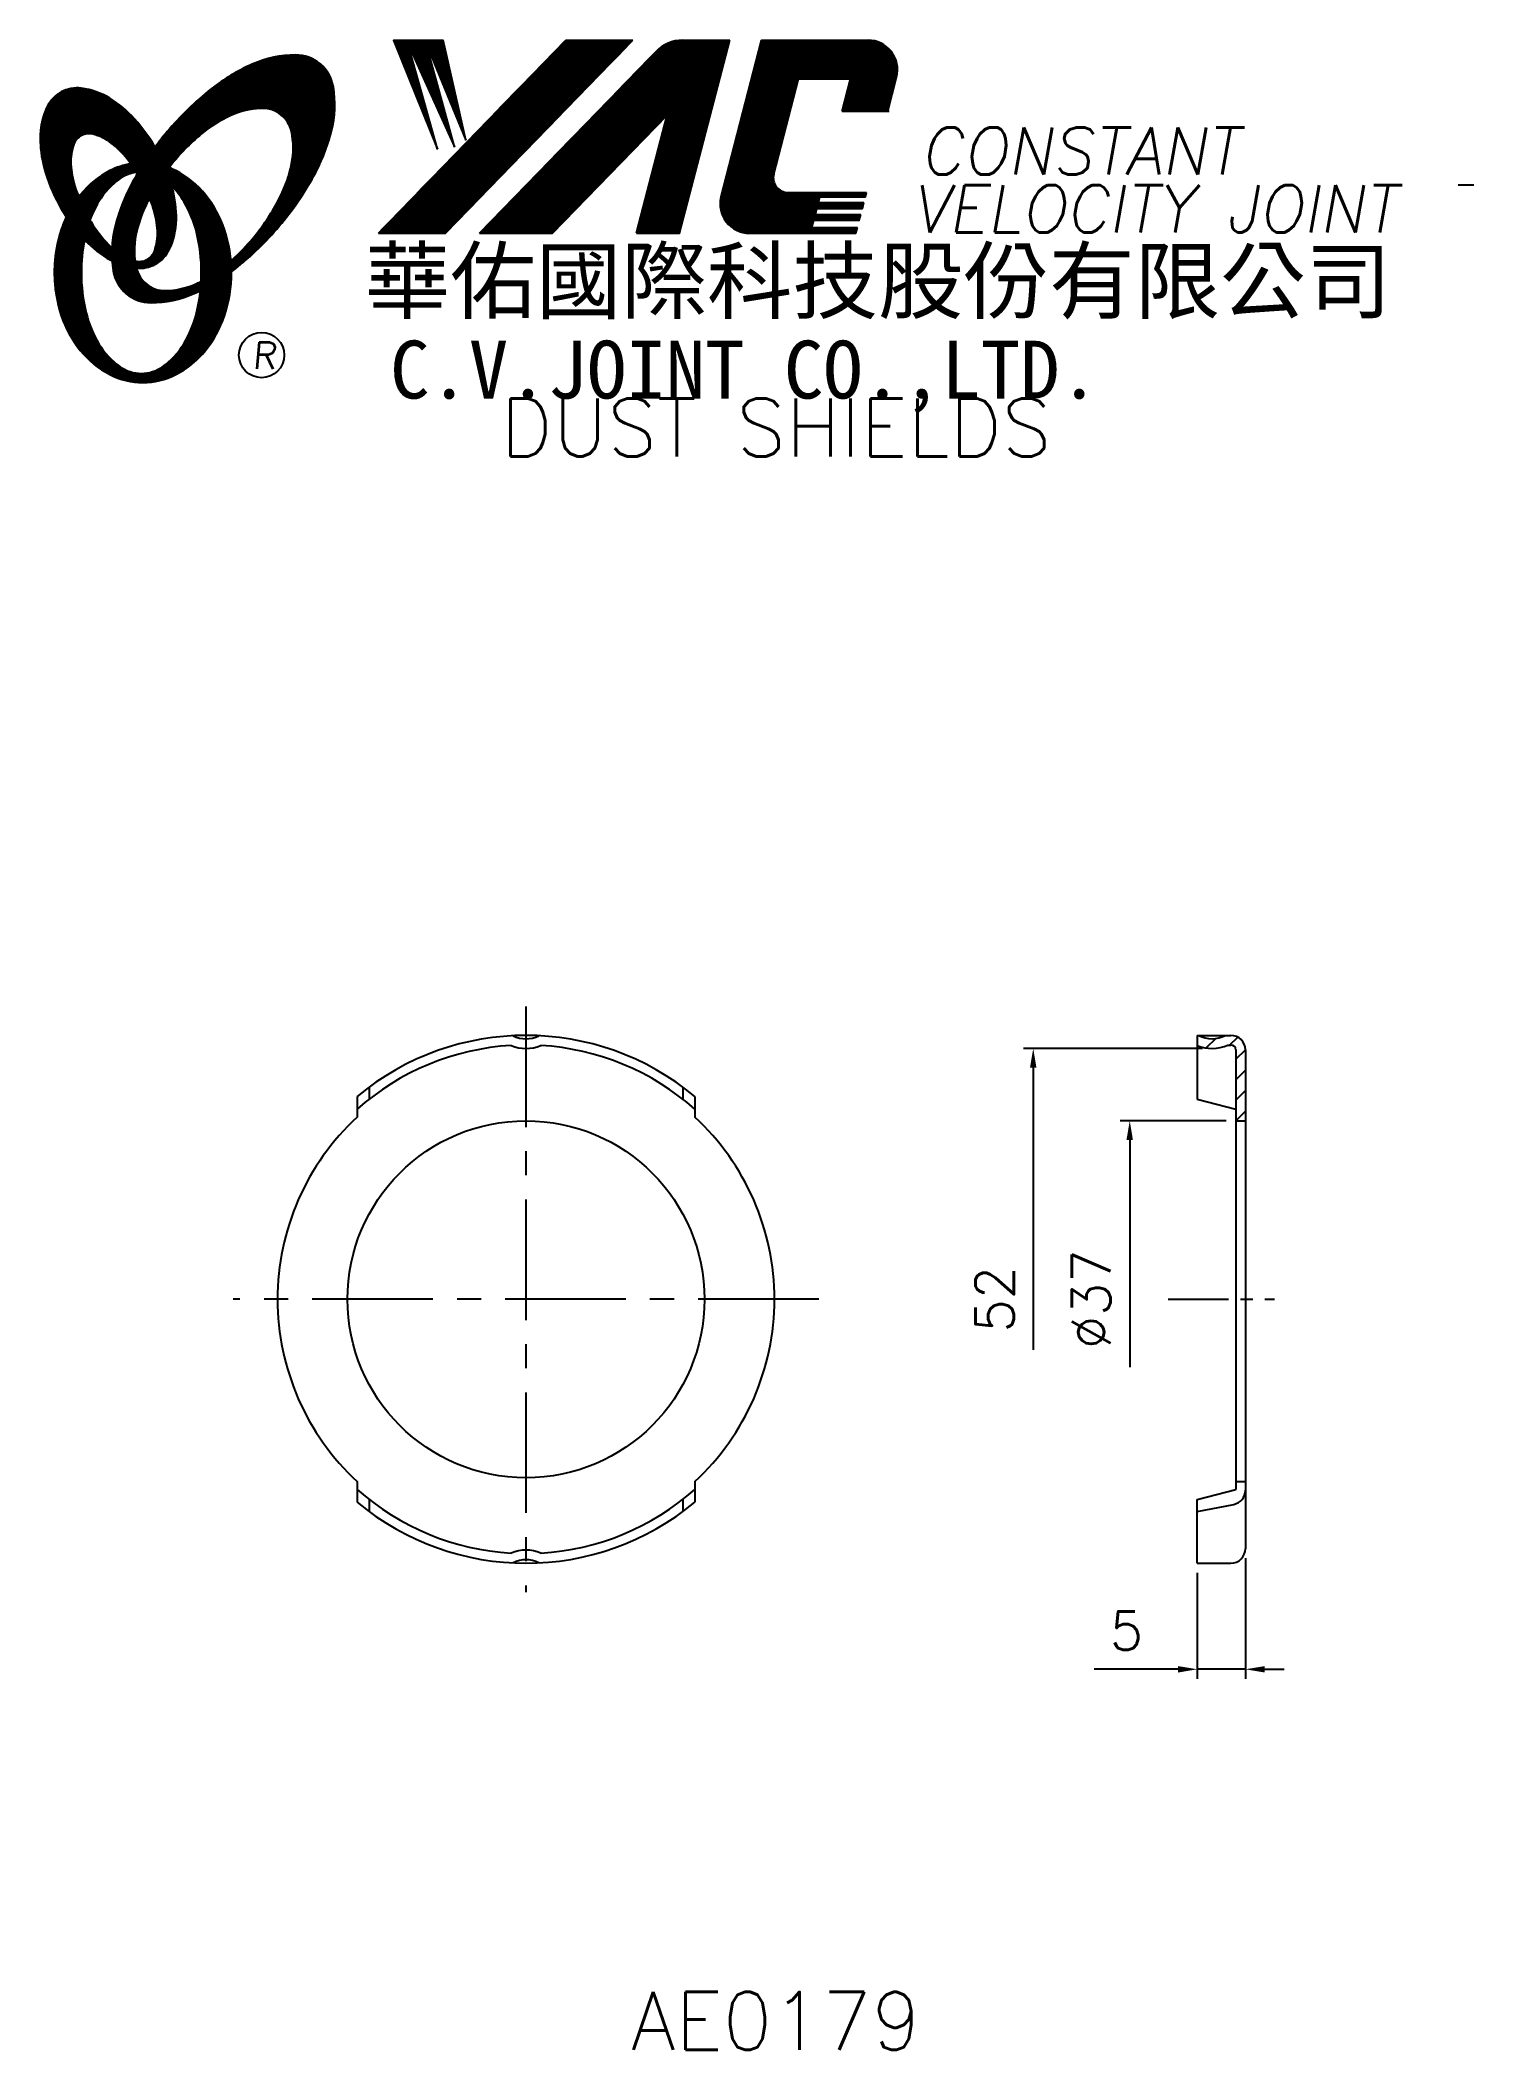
# Model space of a CAD drawing. Extents: x 648 to 797, y 271 to 479.
import ezdxf
from ezdxf.enums import TextEntityAlignment as Align

# ---------------------------------------------------------------- set-up
doc = ezdxf.new("R2010")
doc.units = 0
doc.header["$LTSCALE"] = 10
doc.header["$MEASUREMENT"] = 0
doc.linetypes.add('CENTER', pattern=[2, 1.25, -0.25, 0.25, -0.25])
doc.layers.get('0').update_dxf_attribs({"linetype": 'CONTINUOUS'})
doc.layers.get('DEFPOINTS').update_dxf_attribs({"linetype": 'CONTINUOUS'})
doc.layers.add('4', color=7, linetype='CONTINUOUS')
doc.styles.add('CHINA', font='KAIU.TTF')
doc.styles.add('ITALICC', font='simplex.shx')
doc.dimstyles.new('STANDARD$0', dxfattribs={"dimtxt": 4, "dimasz": 2, "dimexe": 1, "dimexo": 1, "dimgap": 2, "dimtad": 1, "dimdec": 4, "dimzin": 10, "dimtxsty": 'ITALICC', "dimcen": 2, "dimclrd": 5, "dimclre": 5, "dimclrt": 18, "dimaunit": 1, "dimazin": 3, "dimtp": 0.1, "dimtfac": 0.7, "dimtdec": 4, "dimtmove": 0, "dimatfit": 3, "dimtolj": 1, "dimtzin": 10})
pattern_1 = [(45, (549.061467, 271.629484), (-0.00883883476, 0.00883883476), [])]
pattern_2 = [(45, (717.652013, 235.325074), (-0.00727476112, 0.00727476112), [])]

# ---------------------------------------------------------------- blocks, each defined once
blk = doc.blocks.new('*D4')
at = {"color": 5, "linetype": 'BYBLOCK'}
for p, q in [((768.55, 374.57), (750.02, 374.57)), ((751.02, 372.57), (751.02, 343.33))]:
    blk.add_line(p, q, dxfattribs=at)
blk.add_solid([(750.68, 372.57), (751.35, 372.57), (751.02, 374.57)], dxfattribs=at)
at = {"layer": 'DEFPOINTS', "color": 0, "linetype": 'BYBLOCK'}
for p in [(751.02, 374.57), (769.55, 374.57), (768.02, 322.57)]:
    blk.add_point(p, dxfattribs=at)
at = {"color": 18, "linetype": 'BYBLOCK', "insert": (747.02, 348.57), "char_height": 4, "attachment_point": 5, "rotation": 90, "style": 'ITALICC'}
blk.add_mtext('\\A1;52', dxfattribs=at)
blk = doc.blocks.new('*D5')
at = {"color": 5, "linetype": 'BYBLOCK'}
for p, q in [((771.02, 367.07), (760.02, 367.07)), ((761.02, 365.07), (761.02, 341.52))]:
    blk.add_line(p, q, dxfattribs=at)
blk.add_solid([(760.68, 365.07), (761.35, 365.07), (761.02, 367.07)], dxfattribs=at)
at = {"layer": 'DEFPOINTS', "color": 0, "linetype": 'BYBLOCK'}
for p in [(761.02, 367.07), (772.02, 367.07), (772.02, 330.07)]:
    blk.add_point(p, dxfattribs=at)
at = {"color": 18, "linetype": 'BYBLOCK', "insert": (757.02, 348.57), "char_height": 4, "attachment_point": 5, "rotation": 90, "style": 'ITALICC'}
blk.add_mtext('\\A1;∅37', dxfattribs=at)
blk = doc.blocks.new('*D6')
at = {"color": 5, "linetype": 'BYBLOCK'}
for p, q in [((773.02, 321.72), (773.02, 309.22)), ((768.02, 320.22), (768.02, 309.22)), ((766.02, 310.22), (757.35, 310.22)), ((773.02, 310.22), (768.02, 310.22)), ((775.02, 310.22), (777.02, 310.22))]:
    blk.add_line(p, q, dxfattribs=at)
for points in [[(766.02, 310.55), (766.02, 309.88), (768.02, 310.22)], [(775.02, 310.55), (775.02, 309.88), (773.02, 310.22)]]:
    blk.add_solid(points, dxfattribs=at)
at = {"layer": 'DEFPOINTS', "color": 0, "linetype": 'BYBLOCK'}
for p in [(768.02, 321.22), (773.02, 322.72), (768.02, 310.22)]:
    blk.add_point(p, dxfattribs=at)
at = {"color": 18, "linetype": 'BYBLOCK', "insert": (760.68, 314.22), "char_height": 4, "attachment_point": 5, "style": 'ITALICC'}
blk.add_mtext('\\A1;5', dxfattribs=at)

msp = doc.modelspace()

# ---------------------------------------------------------------- hatches: boundary and pattern name
at = {"layer": '4', "linetype": 'CONTINUOUS'}
h = msp.add_hatch(dxfattribs=at)
h.set_pattern_fill('ANSI31', color=5, scale=0.1, style=0)
h.set_pattern_definition(pattern_1)
h.paths.add_polyline_path([(709.52017, 479.06047), (702.56287, 479.06047), (683.14626, 459.05671), (690.10357, 459.05671)])
h.paths.add_polyline_path([(713.06706, 471.2949), (709.88669, 459.05671), (714.36768, 459.05671), (719.56611, 479.06047), (714.66938, 479.06047, 0.202785967), (711.93531, 477.90405), (693.64118, 459.05671), (701.18809, 459.05671)])
h.paths.add_polyline_path([(726.69417, 475.06205), (732.08789, 475.06205), (731.21887, 471.71803), (735.93569, 471.71803), (736.85241, 475.2456, 0.490800957), (733.90221, 479.06047), (722.86789, 479.06047), (718.66084, 462.87158, 0.490800957), (721.61104, 459.05671), (732.64536, 459.05671), (732.7998, 459.65102), (728.08298, 459.65102), (728.27635, 460.3951), (732.99317, 460.3951), (733.15173, 461.00524), (728.43491, 461.00524), (728.59615, 461.62571), (733.31297, 461.62571), (733.46915, 462.2267), (728.75233, 462.2267), (728.90913, 462.83008), (733.62595, 462.83008), (733.74269, 463.27927), (725.60294, 463.27927, -0.490800957), (724.12784, 465.18671)])
h = msp.add_hatch(dxfattribs=at)
h.set_pattern_fill('ANSI31', color=1, scale=0.1, style=0)
h.set_pattern_definition(pattern_1)
h.paths.add_polyline_path([(689.87824, 479.06047), (684.70091, 479.06047), (689.27167, 467.75673), (686.20574, 478.71471), (691.04047, 467.99239), (688.09246, 478.71471), (692.21968, 468.69935)])
h = msp.add_hatch(dxfattribs=at)
h.set_pattern_fill('ANSI31', color=5, scale=0.082305, style=0)
h.set_pattern_definition([(45, (549.061467, 271.629484), (-0.00727476112, 0.00727476112), [])])
h.paths.add_polyline_path([(671.09694, 471.99799, -0.172879177), (673.03841, 471.33942, -0.172879177), (674.12571, 469.60137, -0.104527385), (674.15348, 466.27318, -0.065680101), (672.98395, 462.87122, -0.051823203), (670.54354, 459.02883, -0.044272532), (667.86857, 456.2025, -0.020203161), (667.92215, 455.06458, 0.006517006), (668.3267, 455.37666, 0.049863361), (672.88012, 459.78972, 0.049863361), (676.46976, 465.01688, 0.063682799), (678.2908, 469.64423, 0.103597411), (678.4801, 474.2282, 0.177892575), (677.1315, 476.59848, 0.177892575), (674.5691, 477.53181, 0.103597411), (670.08131, 476.57876, 0.063682799), (665.82356, 474.00969, 0.049863361), (661.27014, 469.59663, 0.016070017), (659.99944, 467.99031, -0.007061632), (660.24672, 467.55328, -0.031648676), (661.19931, 465.51671, -0.008069351), (661.63121, 466.08102, -0.051823203), (664.80959, 469.33947, -0.065680101), (667.85152, 471.25983, -0.104527385)])
h.paths.add_polyline_path([(658.02127, 458.83667, -0.065680101), (659.1908, 462.23863, -0.006063428), (659.43474, 462.71364, 0.027613469), (658.7079, 464.30171, 0.017011252), (658.17448, 465.23669, 0.007829282), (657.6805, 464.36946, 0.063682799), (655.85946, 459.74211, 0.103597411), (655.67016, 455.15814, 0.177892575), (657.01877, 452.78787, 0.177892575), (659.58116, 451.85454, 0.103597411), (664.06896, 452.80758, 0.008811776), (664.69592, 453.09766, 0.013922709), (664.77325, 454.06747, -0.009086703), (664.32323, 453.85002, -0.104527385), (661.07781, 453.11186, -0.172879177), (659.13634, 453.77043, -0.172879177), (658.04905, 455.50848, -0.104527385)])
h = msp.add_hatch(dxfattribs=at)
h.set_pattern_fill('ANSI31', color=3, scale=0.082305, style=0)
h.set_pattern_definition(pattern_2)
h.paths.add_polyline_path([(655.30043, 473.04882, 0.106488277), (652.35856, 474.0874, 0.158297415), (650.26836, 473.69235, 0.158297415), (648.80902, 472.14466, 0.106488277), (648.09821, 469.1069, 0.071723199), (648.51626, 465.79394, 0.058080454), (650.06124, 461.97855, 0.058080454), (652.44229, 458.62076, 0.071723199), (655.00753, 456.48301, 0.020895977), (655.54771, 456.18102, -0.030777155), (655.53181, 457.55724, -0.042059526), (654.43545, 458.72, -0.04691039), (652.81629, 461.20115, -0.04691039), (651.68801, 463.94064, -0.060581117), (651.28591, 466.2027, -0.10187153), (651.59753, 468.2909, -0.185892489), (652.37762, 469.18255, -0.185892489), (653.55426, 469.32067, -0.10187153), (655.45191, 468.39513, -0.060581117), (657.08874, 466.78286, -0.04691039), (658.7079, 464.30171, -0.04691039), (659.83618, 461.56223, -0.060581117), (660.23829, 459.30016, -0.10187153), (659.92666, 457.21196, -0.185892489), (659.14658, 456.32031, -0.185892489), (657.96993, 456.18219, -0.002013383), (657.92913, 456.19282, 0.021593804), (658.04905, 455.50848, 0.006477741), (658.06705, 455.43144, 0.14950097), (660.03961, 455.83948, 0.158297415), (661.49894, 457.38717, 0.106488277), (662.20975, 460.42494, 0.071723199), (661.79171, 463.73789, 0.058080454), (660.24672, 467.55328, 0.058080454), (657.86567, 470.91107, 0.071723199)])
h = msp.add_hatch(dxfattribs=at)
h.set_pattern_fill('ANSI31', color=1, scale=0.082305, style=0)
h.set_pattern_definition(pattern_2)
h.paths.add_polyline_path([(656.39406, 464.72537, -0.120168026), (658.08585, 465.37876, 0.016865385), (657.48609, 466.2615, 0.076648372), (655.32986, 465.54259, 0.104809576), (652.24541, 463.02949, 0.005838257), (652.07847, 462.81729, 0.028089978), (652.81629, 461.20115, 0.014237292), (653.25841, 460.4161, -0.045767751), (654.1836, 462.35295, -0.106890197)])
h.paths.add_polyline_path([(652.36269, 454.97076, -0.048711043), (652.69279, 458.35109, -0.007865741), (652.44229, 458.62076, -0.037695478), (650.80641, 460.73952, 0.03042545), (650.28109, 459.43555, 0.080710289), (649.55565, 454.97076, 0.080710289), (650.28109, 450.50596, 0.089265679), (652.24541, 446.91203, 0.104809576), (655.32986, 444.39893, 0.11926607), (658.73906, 443.57399, 0.11926607), (662.14825, 444.39893, 0.104809576), (665.2327, 446.91203, 0.089265679), (667.19703, 450.50596, 0.080710289), (667.92246, 454.97076, 0.080710289), (667.19703, 459.43555, 0.089265679), (665.2327, 463.02949, 0.104809576), (662.14825, 465.54259, 0.025513357), (661.45501, 465.85534, 0.004818181), (661.19931, 465.51671, -0.023722145), (661.74052, 463.91996, -0.065307489), (662.97571, 462.35295, -0.073950765), (664.28816, 459.15522, -0.060532391), (664.79661, 454.97076, -0.060532391), (664.28816, 450.78629, -0.073950765), (662.97571, 447.58856, -0.106890197), (660.76524, 445.21614, -0.153118262), (658.57965, 444.53076, -0.153118262), (656.39406, 445.21614, -0.106890197), (654.1836, 447.58856, -0.073950765), (652.87114, 450.78629, -0.060532391)])
h = msp.add_hatch(dxfattribs=at)
h.set_pattern_fill('ANSI31', color=5, scale=12, style=0)
h.set_pattern_definition([(45, (62.3479, -47.7327), (-1.0606602, 1.0606602), [])])
h.paths.add_polyline_path([(772.0151, 367.06638), (773.0151, 367.06638), (773.0151, 374.41638, 0.414213562), (771.5151, 375.91638), (770.95422, 375.91638, -0.248891347), (768.14175, 375.91638), (768.0151, 375.91638), (768.0151, 374.87175, 0.206545208), (771.18429, 374.91638), (771.5151, 374.91638, -0.414213562), (772.0151, 374.41638)])

# ---------------------------------------------------------------- linework, layer by layer
at = {"layer": '4', "color": 5, "linetype": 'CONTINUOUS'}
for p, q in [((683.14626, 459.05671), (702.56287, 479.06047)), ((690.10357, 459.05671), (709.52017, 479.06047)), ((702.56287, 479.06047), (709.52017, 479.06047)), ((714.36768, 459.05671), (719.56611, 479.06047)), ((714.66938, 479.06047), (719.56611, 479.06047)), ((718.66084, 462.87158), (722.86789, 479.06047)), ((722.86789, 479.06047), (733.90221, 479.06047)), ((693.64118, 459.05671), (711.93531, 477.90405)), ((724.12784, 465.18671), (726.69417, 475.06205)), ((726.69417, 475.06205), (732.08789, 475.06205)), ((731.21887, 471.71803), (732.08789, 475.06205)), ((735.93569, 471.71803), (736.85241, 475.2456)), ((701.18809, 459.05671), (713.06706, 471.2949)), ((709.88669, 459.05671), (713.06706, 471.2949)), ((731.21887, 471.71803), (736.08612, 471.71803)), ((725.60294, 463.27927), (733.74269, 463.27927)), ((728.75233, 462.2267), (728.90913, 462.83008)), ((728.90913, 462.83008), (733.62595, 462.83008)), ((733.62595, 462.83008), (733.74269, 463.27927)), ((796.68076, 464.03184), (795.0448, 464.03184)), ((728.08298, 459.65102), (728.27635, 460.3951)), ((728.27635, 460.3951), (732.99317, 460.3951)), ((728.43491, 461.00524), (728.59615, 461.62571)), ((728.43491, 461.00524), (733.15173, 461.00524)), ((728.59615, 461.62571), (733.31297, 461.62571)), ((728.75233, 462.2267), (733.46915, 462.2267)), ((732.99317, 460.3951), (733.15173, 461.00524)), ((733.31297, 461.62571), (733.46915, 462.2267)), ((683.14626, 459.05671), (690.10357, 459.05671)), ((693.64118, 459.05671), (701.18809, 459.05671)), ((709.88669, 459.05671), (714.36768, 459.05671)), ((721.61104, 459.05671), (732.64536, 459.05671)), ((728.08298, 459.65102), (732.7998, 459.65102)), ((732.64536, 459.05671), (732.7998, 459.65102))]:
    msp.add_line(p, q, dxfattribs=at)
at = {"layer": '4', "color": 1, "linetype": 'CONTINUOUS'}
for p, q in [((684.70091, 479.06047), (689.27167, 467.75673)), ((684.70091, 479.06047), (689.87824, 479.06047)), ((692.21968, 468.69935), (689.87824, 479.06047)), ((689.27167, 467.75673), (686.20574, 478.71471)), ((686.20574, 478.71471), (691.04047, 467.99239)), ((691.04047, 467.99239), (688.09246, 478.71471)), ((688.09246, 478.71471), (692.21968, 468.69935))]:
    msp.add_line(p, q, dxfattribs=at)
at = {"layer": '4', "color": 5, "linetype": 'CENTER'}
for p, q in [((698.44638, 378.91638), (698.44638, 318.21638)), ((728.79638, 348.56638), (668.09638, 348.56638))]:
    msp.add_line(p, q, dxfattribs=at)
at = {"layer": '4', "color": 7, "linetype": 'CONTINUOUS'}
for p, q in [((768.0151, 375.91638), (771.5151, 375.91638)), ((768.0151, 375.91638), (768.0151, 369.30908)), ((771.18429, 374.91638), (771.5151, 374.91638)), ((772.0151, 374.41638), (772.0151, 367.06638)), ((773.0151, 374.41638), (773.0151, 322.71638)), ((680.94638, 369.58476), (680.94638, 367.45586)), ((682.19638, 370.56547), (682.19638, 369.30908)), ((714.69638, 370.56547), (714.69638, 369.30908)), ((715.94638, 369.58476), (715.94638, 367.45586)), ((768.0151, 369.30908), (772.0151, 368.26593)), ((772.0151, 368.26593), (772.0151, 328.86682)), ((772.0151, 367.06638), (773.0151, 367.06638)), ((680.94638, 329.67689), (680.94638, 327.54799)), ((715.94638, 329.67689), (715.94638, 327.54799)), ((772.0151, 329.67689), (773.0151, 329.67689)), ((682.19638, 327.82367), (682.19638, 326.56728)), ((714.69638, 327.82367), (714.69638, 326.56728)), ((768.0151, 327.82367), (772.0151, 328.86682)), ((768.0151, 321.21638), (768.0151, 327.82367)), ((768.0151, 326.56728), (771.80381, 327.31041)), ((768.0151, 321.21638), (771.5151, 321.21638))]:
    msp.add_line(p, q, dxfattribs=at)
at = {"layer": '4', "color": 5, "linetype": 'CENTER', "ltscale": 0.5}
msp.add_line((765.0151, 348.56638), (776.0151, 348.56638), dxfattribs=at)
at = {"layer": '4', "color": 5, "linetype": 'CONTINUOUS'}
for points in [[(667.92215, 455.06458, 0.006517006), (668.3267, 455.37666, 0.049863361), (672.88012, 459.78972, 0.049863361), (676.46976, 465.01688, 0.063682799), (678.2908, 469.64423, 0.103597411), (678.4801, 474.2282, 0.177892575), (677.1315, 476.59848, 0.177892575), (674.5691, 477.53181, 0.103597411), (670.08131, 476.57876, 0.063682799), (665.82356, 474.00969, 0.049863361), (661.27014, 469.59663, 0.016070017), (659.99944, 467.99031)], [(667.86857, 456.2025, 0.044272532), (670.54354, 459.02883, 0.051823203), (672.98395, 462.87122, 0.065680101), (674.15348, 466.27318, 0.104527385), (674.12571, 469.60137, 0.172879177), (673.03841, 471.33942, 0.172879177), (671.09694, 471.99799, 0.104527385), (667.85152, 471.25983, 0.065680101), (664.80959, 469.33947, 0.051823203), (661.63121, 466.08102, 0.008069351), (661.19931, 465.51671)], [(658.17448, 465.23669, 0.007829282), (657.6805, 464.36946, 0.063682799), (655.85946, 459.74211, 0.103597411), (655.67016, 455.15814, 0.177892575), (657.01877, 452.78787, 0.177892575), (659.58116, 451.85454, 0.103597411), (664.06896, 452.80758, 0.008811776), (664.69592, 453.09766, 0.008811776)], [(659.43474, 462.71364, 0.006063428), (659.1908, 462.23863, 0.065680101), (658.02127, 458.83667, 0.104527385), (658.04905, 455.50848, 0.172879177), (659.13634, 453.77043, 0.172879177), (661.07781, 453.11186, 0.104527385), (664.32323, 453.85002, 0.009086703), (664.77325, 454.06747, 0.009086703)]]:
    msp.add_lwpolyline(points, format="xyb", dxfattribs=at)
at = {"layer": '4', "color": 3, "linetype": 'CONTINUOUS'}
for points in [[(658.06705, 455.43144, 0.14950097), (660.03961, 455.83948, 0.158297415), (661.49894, 457.38717, 0.106488277), (662.20975, 460.42494, 0.071723199), (661.79171, 463.73789, 0.058080454), (660.24672, 467.55328, 0.058080454), (657.86567, 470.91107, 0.071723199), (655.30043, 473.04882, 0.106488277), (652.35856, 474.0874, 0.158297415), (650.26836, 473.69235, 0.158297415), (648.80902, 472.14466, 0.106488277), (648.09821, 469.1069, 0.071723199), (648.51626, 465.79394, 0.058080454), (650.06124, 461.97855, 0.058080454), (652.44229, 458.62076, 0.071723199), (655.00753, 456.48301, 0.020895977), (655.54771, 456.18102, 0.020895977)], [(657.92913, 456.19282, 0.002013383), (657.96993, 456.18219, 0.185892489), (659.14658, 456.32031, 0.185892489), (659.92666, 457.21196, 0.10187153), (660.23829, 459.30016, 0.060581117), (659.83618, 461.56223, 0.04691039), (658.7079, 464.30171, 0.04691039), (657.08874, 466.78286, 0.060581117), (655.45191, 468.39513, 0.10187153), (653.55426, 469.32067, 0.185892489), (652.37762, 469.18255, 0.185892489), (651.59753, 468.2909, 0.10187153), (651.28591, 466.2027, 0.060581117), (651.68801, 463.94064, 0.04691039), (652.81629, 461.20115, 0.04691039), (654.43545, 458.72, 0.042059526), (655.53181, 457.55724, 0.042059526)]]:
    msp.add_lwpolyline(points, format="xyb", dxfattribs=at)
at = {"layer": '4', "color": 1, "linetype": 'CONTINUOUS'}
for points in [[(650.80641, 460.73952, 0.03042545), (650.28109, 459.43555, 0.080710289), (649.55565, 454.97076, 0.080710289), (650.28109, 450.50596, 0.089265679), (652.24541, 446.91203, 0.104809576), (655.32986, 444.39893, 0.11926607), (658.73906, 443.57399, 0.11926607), (662.14825, 444.39893, 0.104809576), (665.2327, 446.91203, 0.089265679), (667.19703, 450.50596, 0.080710289), (667.92246, 454.97076, 0.080710289), (667.19703, 459.43555, 0.089265679), (665.2327, 463.02949, 0.104809576), (662.14825, 465.54259, 0.025513357), (661.45501, 465.85534, 0.025513357)], [(657.48609, 466.2615, 0.076648372), (655.32986, 465.54259, 0.104809576), (652.24541, 463.02949, 0.005838257), (652.07847, 462.81729, 0.005838257)], [(658.08585, 465.37876, 0.120168026), (656.39406, 464.72537, 0.106890197), (654.1836, 462.35295, 0.045767751), (653.25841, 460.4161, 0.045767751)], [(652.69279, 458.35109, 0.048711043), (652.36269, 454.97076, 0.060532391), (652.87114, 450.78629, 0.073950765), (654.1836, 447.58856, 0.106890197), (656.39406, 445.21614, 0.153118262), (658.57965, 444.53076, 0.153118262), (660.76524, 445.21614, 0.106890197), (662.97571, 447.58856, 0.073950765), (664.28816, 450.78629, 0.060532391), (664.79661, 454.97076, 0.060532391), (664.28816, 459.15522, 0.073950765), (662.97571, 462.35295, 0.065307489), (661.74052, 463.91996)]]:
    msp.add_lwpolyline(points, format="xyb", dxfattribs=at)
at = {"layer": '4', "color": 5, "linetype": 'CONTINUOUS'}
msp.add_circle((671.0433, 446.42504), 2.35282, dxfattribs=at)
at = {"layer": '4', "color": 7, "linetype": 'CONTINUOUS'}
msp.add_circle((698.44638, 348.56638), 18.5, dxfattribs=at)
at = {"layer": '4', "color": 5, "linetype": 'CONTINUOUS'}
for centre, radius, start, end in [((714.66938, 475.25023), 3.81024, 90, 135.8533387), ((733.90221, 476.01228), 3.04819, 345.4326059, 90), ((725.60294, 464.80337), 1.5241, 165.4326059, 270), ((721.61104, 462.1049), 3.04819, 165.4326059, 270)]:
    msp.add_arc(centre, radius, start, end, dxfattribs=at)
at = {"layer": '4', "color": 7, "linetype": 'CONTINUOUS'}
for centre, radius, start, end in [((698.44638, 348.56638), 27.35, 50.2190853, 129.7809147), ((698.44638, 378.56638), 3, 243.421148, 296.578852), ((769.54799, 378.56638), 4, 247.4665934, 294.146848), ((769.54799, 378.56638), 3, 242.0471134, 297.9528866), ((771.5151, 374.41638), 1.5, 360, 90), ((771.5151, 374.41638), 0.5, 0, 90), ((698.44638, 348.56638), 26.35, 93.3350146, 131.6161235), ((698.44638, 378.56638), 4, 247.4665934, 292.5334066), ((698.44638, 348.56638), 26.35, 48.3838765, 86.6649854), ((698.44638, 348.56638), 25.75, 132.8133035, 227.1866965), ((698.44638, 348.56638), 25.75, 312.8133035, 47.1866965), ((698.44638, 348.56638), 26.35, 228.3838765, 266.6649854), ((698.44638, 348.56638), 27.35, 230.2190853, 309.7809147), ((698.44638, 348.56638), 26.35, 273.3350146, 311.6161235), ((771.5151, 328.78236), 1.5, 281.0971871, 0), ((698.44638, 318.56638), 4, 67.4665934, 112.5334066), ((698.44638, 318.56638), 3, 63.421148, 116.578852), ((771.5151, 322.71638), 1.5, 270, 0)]:
    msp.add_arc(centre, radius, start, end, dxfattribs=at)

# ---------------------------------------------------------------- texts
at = {"layer": '4', "color": 5, "linetype": 'CONTINUOUS', "style": 'ITALICC'}
for s, height, oblique, p in [('CONSTANT', 4.9, 10, (739.29507, 465.12717)), ('VELOCITY JOINT', 4.9, 10, (738.41684, 459.13179)), ('R', 2.75625, 5, (670.08461, 445.01543))]:
    msp.add_text(s, height=height, dxfattribs=dict(at, oblique=oblique)).set_placement(p)
at = {"layer": '4', "color": 7, "linetype": 'CONTINUOUS', "style": 'CHINA'}
for s, height, p in [('華佑國際科技股份有限公司', 6.5, (681.7329, 450.86686)), ('C.V.JOINT CO.,LTD.', 6, (684.36154, 441.92064))]:
    msp.add_text(s, height=height, dxfattribs=at).set_placement(p)
at = {"layer": '4', "color": 18, "linetype": 'CONTINUOUS', "style": 'ITALICC'}
for s, p in [('DUST SHIELDS', (724.36426, 435.92782)), ('AE0179', (724.36426, 270.78043))]:
    msp.add_text(s, height=6, dxfattribs=at).set_placement(p, align=Align.CENTER)

# ---------------------------------------------------------------- dimensions: what is measured, and where the dimension line sits
at = {"layer": '4', "color": 7, "linetype": 'CONTINUOUS'}
for base, p1, p2, text, picture, middle in [((751.0151, 374.56638), (768.0151, 322.56638), (769.54799, 374.56638), '52', '*D4', (747.0151, 348.56638)), ((761.0151, 367.06638), (772.0151, 330.06638), (772.0151, 367.06638), '%%C37', '*D5', (757.0151, 348.56638))]:
    dim = msp.add_linear_dim(base=base, p1=p1, p2=p2, angle=90, text=text, dimstyle='STANDARD$0', override={"dimcen": -2, "dimse1": 1, "dimsd1": 1}, dxfattribs=at)
    dim.commit()
    dim.dimension.update_dxf_attribs({"geometry": picture, "text_midpoint": middle})
dim = msp.add_linear_dim(base=(768.0151, 310.21642), p1=(773.0151, 322.71638), p2=(768.0151, 321.21638), text='5', dimstyle='STANDARD$0', dxfattribs=at)
dim.commit()
dim.dimension.update_dxf_attribs({"geometry": '*D6', "text_midpoint": (760.68176, 314.21642)})

doc.saveas('drawing.dxf')
